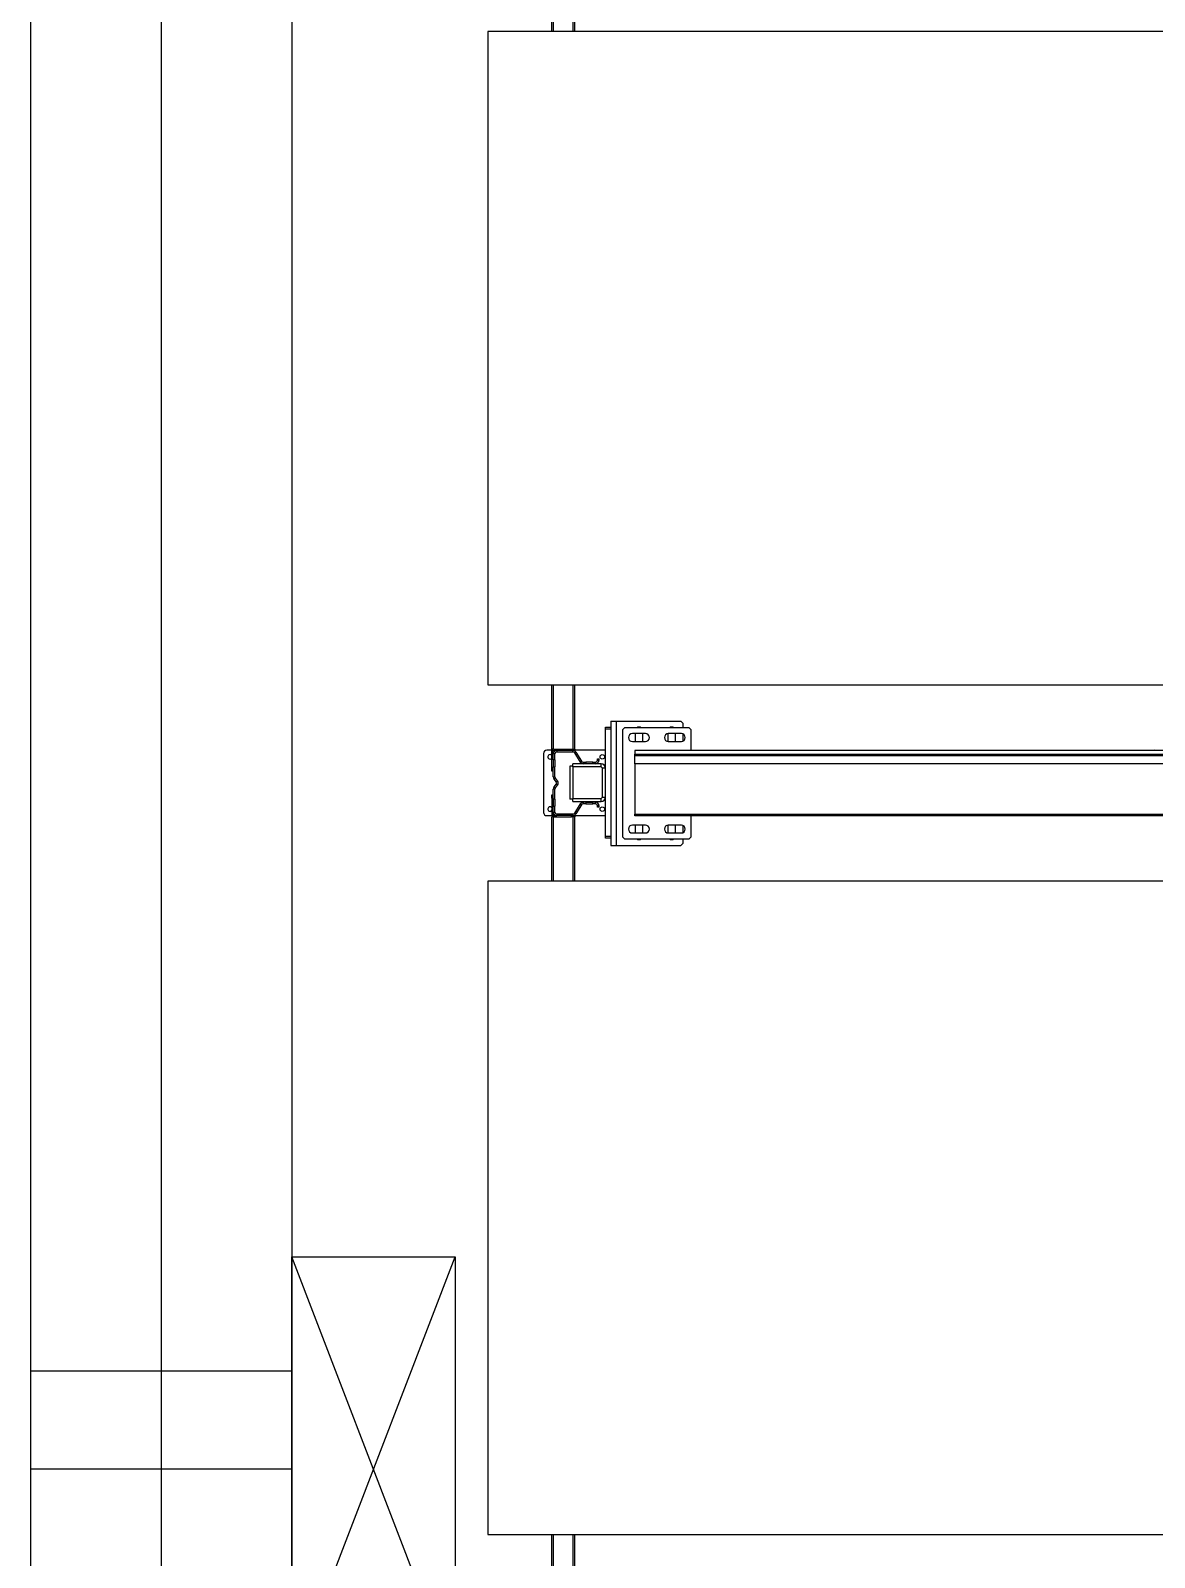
# Model space of a CAD drawing. Header units: millimetres. Extents: x 6622 to 532820, y 3370 to 359312.
# Drawn here: x 456750 to 458470, y 280905 to 283241 of the extents above; entities that cross this region are included whole.
import ezdxf

# ---------------------------------------------------------------- set-up
doc = ezdxf.new("R2010")
doc.units = ezdxf.units.MM

# ---------------------------------------------------------------- blocks, each defined once
blk = doc.blocks.new('A$C6F3A12F4')
at = {"color": 2, "linetype": 'Continuous', "lineweight": 25}
for p, q in [((32485.7, 3475), (32485.7, 225)), ((32491.1, 225), (32491.1, 3475)), ((32493.7, 3475), (32493.7, 225)), ((32505.7, 3475), (32505.7, 225)), ((32583.1, 225), (32583.1, 3475)), ((32585.7, 3475), (32585.7, 225)), ((32385.2, 0), (32385.2, 1077.9)), ((32685.2, 1077.9), (32685.2, 0)), ((31385.2, 1041), (31385.2, 0)), ((33685.2, 0), (33685.2, 1041)), ((32453.7, 311), (32450.7, 308)), ((32450.7, 308), (32450.7, 209)), ((32485.7, 311), (32453.7, 311)), ((32617.7, 311), (32585.7, 311)), ((32620.7, 308), (32617.7, 311)), ((32620.7, 209), (32620.7, 308)), ((32443.7, 298.1), (32440.7, 295.1)), ((32440.7, 196.1), (32440.7, 295.1)), ((32443.7, 298.1), (32450.7, 298.1)), ((32459.7, 296), (32459.7, 276)), ((32471.7, 287.1), (32459.7, 287.1)), ((32460.1, 298.1), (32471.3, 298.1)), ((32471.7, 276), (32471.7, 296)), ((32599.7, 296), (32599.7, 276)), ((32611.7, 287.1), (32599.7, 287.1)), ((32600.1, 298.1), (32611.3, 298.1)), ((32611.7, 276), (32611.7, 296)), ((32620.7, 298.1), (32627.7, 298.1)), ((32630.7, 295.1), (32627.7, 298.1)), ((32630.7, 196.1), (32630.7, 295.1)), ((32459.8, 275.1), (32471.6, 275.1)), ((32599.8, 275.1), (32611.6, 275.1)), ((32459.7, 241), (32459.7, 221)), ((32471.7, 237.1), (32459.7, 237.1)), ((32471.7, 221), (32471.7, 241)), ((32599.7, 241), (32599.7, 221)), ((32611.7, 237.1), (32599.7, 237.1)), ((32611.7, 221), (32611.7, 241)), ((32459.7, 225.1), (32471.7, 225.1)), ((32485.7, 225), (32491.1, 225)), ((32493.7, 225), (32491.1, 225)), ((32505.7, 225), (32493.7, 225)), ((32505.7, 225), (32583.1, 225)), ((32585.7, 225), (32583.1, 225)), ((32599.7, 225.1), (32611.7, 225.1)), ((32440.7, 188.1), (32440.7, 196.1)), ((32440.7, 196.1), (32630.7, 196.1)), ((32440.7, 188.1), (32630.7, 188.1)), ((32449.7, 180.1), (32449.7, 188.1)), ((32450.7, 209), (32453.7, 206)), ((32452.7, 188.1), (32452.7, 180.1)), ((32453.7, 206), (32617.7, 206)), ((32616.7, 180.1), (32616.7, 188.1)), ((32617.7, 206), (32620.7, 209)), ((32619.7, 188.1), (32619.7, 180.1)), ((32630.7, 188.1), (32630.7, 196.1)), ((32452.7, 180.1), (32449.7, 180.1)), ((32616.7, 180.1), (32452.7, 180.1)), ((32485.2, 180), (32485.2, 133)), ((32498.2, 167.5), (32498.2, 170)), ((32500.2, 170), (32498.2, 170)), ((32500.2, 167.5), (32498.2, 167.5)), ((32500.2, 167.5), (32500.2, 170)), ((32505.7, 164.5), (32503.2, 164.5)), ((32503.2, 160.5), (32503.2, 164.5)), ((32510.7, 173.1), (32505.7, 173.1)), ((32505.7, 173.1), (32505.7, 130.1)), ((32510.7, 173.1), (32510.7, 130.1)), ((32512.7, 180.1), (32512.7, 175.1)), ((32556.7, 175.1), (32512.7, 175.1)), ((32556.7, 175.1), (32556.7, 180.1)), ((32563.7, 173.1), (32558.7, 173.1)), ((32558.7, 130.1), (32558.7, 173.1)), ((32563.7, 130.1), (32563.7, 173.1)), ((32567.2, 164.5), (32564.7, 164.5)), ((32564.7, 164.5), (32564.7, 160.5)), ((32567.2, 164.5), (32567.2, 160.5)), ((32570.2, 170), (32570.2, 167.5)), ((32572.2, 170), (32570.2, 170)), ((32572.2, 167.5), (32570.2, 167.5)), ((32572.2, 170), (32572.2, 167.5)), ((32585.2, 133), (32585.2, 180)), ((32619.7, 180.1), (32616.7, 180.1)), ((32487.8, 134.6), (32501.8, 143.1)), ((32489.1, 132.5), (32503.1, 141)), ((32503.1, 141), (32501.8, 143.1)), ((32505.7, 160.5), (32503.2, 160.5)), ((32503.2, 160.5), (32503.2, 149.7)), ((32503.2, 145.7), (32503.2, 149.7)), ((32503.2, 149.7), (32505.7, 149.7)), ((32503.2, 145.7), (32505.7, 145.7)), ((32567.2, 160.5), (32564.7, 160.5)), ((32564.7, 149.7), (32564.7, 160.5)), ((32564.7, 149.7), (32564.7, 145.7)), ((32564.7, 149.7), (32567.2, 149.7)), ((32564.7, 145.7), (32567.2, 145.7)), ((32567.2, 149.7), (32567.2, 160.5)), ((32567.2, 149.7), (32567.2, 145.7)), ((32568.6, 143.1), (32567.3, 141)), ((32567.3, 141), (32581.3, 132.5)), ((32568.6, 143.1), (32582.6, 134.6)), ((31385.2, 133), (31285.2, 133)), ((31385.2, 130.5), (31285.2, 130.5)), ((32483.2, 133), (32385.2, 133)), ((32483.2, 130.5), (32385.2, 130.5)), ((32483.2, 133), (32485.2, 133)), ((32483.2, 128), (32483.2, 133)), ((32483.2, 101), (32483.2, 128)), ((32485.2, 128), (32483.2, 128)), ((32485.2, 133), (32485.2, 129.9)), ((32487.7, 129.9), (32485.2, 129.9)), ((32485.2, 105.5), (32485.2, 129.9)), ((32487.7, 105.5), (32487.7, 129.9)), ((32487.8, 134.6), (32489.1, 132.5)), ((32510.7, 130.1), (32505.7, 130.1)), ((32509.7, 130.1), (32559.7, 130.1)), ((32509.7, 130.1), (32509.7, 125.1)), ((32509.7, 125.1), (32559.7, 125.1)), ((32563.7, 130.1), (32558.7, 130.1)), ((32559.7, 130.1), (32559.7, 125.1)), ((32581.3, 132.5), (32582.6, 134.6)), ((32585.2, 129.9), (32582.7, 129.9)), ((32582.7, 129.9), (32582.7, 105.5)), ((32585.2, 133), (32587.2, 133)), ((32585.2, 129.9), (32585.2, 133)), ((32585.2, 129.9), (32585.2, 105.5)), ((32587.2, 128), (32585.2, 128)), ((32587.2, 133), (32587.2, 128)), ((32685.2, 133), (32587.2, 133)), ((32685.2, 130.5), (32587.2, 130.5)), ((32587.2, 101), (32587.2, 128)), ((33785.2, 133), (33685.2, 133)), ((33785.2, 130.5), (33685.2, 130.5)), ((31385.2, 100.5), (31285.2, 100.5)), ((31385.2, 98), (31285.2, 98)), ((32483.2, 100.5), (32385.2, 100.5)), ((32483.2, 98), (32385.2, 98)), ((32483.2, 101), (32485.2, 101)), ((32483.2, 101), (32483.2, 100.5)), ((32483.2, 100.5), (32483.2, 98)), ((32485.2, 101), (32485.2, 105.5)), ((32485.2, 105.5), (32487.7, 105.5)), ((32485.2, 98.2), (32485.2, 90)), ((32486.2, 100), (32486.2, 98)), ((32490.7, 100), (32486.2, 100)), ((32512.2, 98), (32486.2, 98)), ((32490.7, 102.5), (32490.7, 100)), ((32499.8, 102.5), (32490.7, 102.5)), ((32499.8, 100), (32490.7, 100)), ((32499.8, 102.5), (32510.6, 102.5)), ((32499.8, 102.5), (32499.8, 100)), ((32499.8, 100), (32510.6, 100)), ((32510.6, 100), (32510.6, 102.5)), ((32525.8, 102.5), (32510.6, 102.5)), ((32525.8, 100), (32510.6, 100)), ((32512.2, 98), (32512.2, 100)), ((32517.2, 98), (32512.2, 98)), ((32517.2, 100), (32517.2, 98)), ((32525.8, 100), (32525.8, 102.5)), ((32531.8, 106.5), (32527.6, 103.2)), ((32527.6, 103.2), (32529.2, 101.2)), ((32533.3, 104.5), (32529.2, 101.2)), ((32533.3, 104.5), (32531.8, 106.5)), ((32538.6, 106.5), (32537.1, 104.5)), ((32541.2, 101.2), (32537.1, 104.5)), ((32542.8, 103.2), (32538.6, 106.5)), ((32541.2, 101.2), (32542.8, 103.2)), ((32544.6, 102.5), (32544.6, 100)), ((32559.8, 102.5), (32544.6, 102.5)), ((32559.8, 100), (32544.6, 100)), ((32553.2, 98), (32553.2, 100)), ((32558.2, 98), (32553.2, 98)), ((32558.2, 100), (32558.2, 98)), ((32558.2, 98), (32584.2, 98)), ((32559.8, 102.5), (32570.6, 102.5)), ((32559.8, 102.5), (32559.8, 100)), ((32559.8, 100), (32570.6, 100)), ((32570.6, 100), (32570.6, 102.5)), ((32579.7, 102.5), (32570.6, 102.5)), ((32579.7, 100), (32570.6, 100)), ((32579.7, 100), (32579.7, 102.5)), ((32579.7, 100), (32584.2, 100)), ((32582.7, 105.5), (32585.2, 105.5)), ((32584.2, 98), (32584.2, 100)), ((32585.2, 101), (32585.2, 105.5)), ((32585.2, 101), (32587.2, 101)), ((32585.2, 90), (32585.2, 98.2)), ((32587.2, 101), (32587.2, 100.5)), ((32587.2, 100.5), (32587.2, 98)), ((32685.2, 100.5), (32587.2, 100.5)), ((32685.2, 98), (32587.2, 98)), ((33785.2, 100.5), (33685.2, 100.5)), ((33785.2, 98), (33685.2, 98)), ((32490.2, 85), (32580.2, 85)), ((31385.2, 0), (32385.2, 0)), ((32685.2, 0), (33685.2, 0))]:
    blk.add_line(p, q, dxfattribs=at)
for centre in [(32495.2, 175), (32575.2, 175)]:
    blk.add_circle(centre, 3.5, dxfattribs=at)
for centre, radius, start, end in [((32490.2, 1020), 5, 180, 205.8419), ((32455.7, 281.1), 6, 146.4427, 213.5573), ((32465.7, 296), 6, 0, 180), ((32605.7, 296), 6, 0, 180), ((32615.7, 281.1), 6, 326.4427, 33.5573), ((32465.7, 276), 6, 180, 0), ((32605.7, 276), 6, 180, 0), ((32455.7, 231.1), 6, 146.4427, 213.5573), ((32465.7, 241), 6, 0, 180), ((32605.7, 241), 6, 0, 180), ((32615.7, 231.1), 6, 326.4427, 33.5573), ((32465.7, 221), 6, 180, 0), ((32605.7, 221), 6, 180, 0), ((32500.2, 164.5), 5.5, 0, 90), ((32500.2, 164.5), 3, 0, 90), ((32512.7, 173.1), 7, 90, 180), ((32512.7, 173.1), 2, 90, 180), ((32556.7, 173.1), 7, 0, 90), ((32556.7, 173.1), 2, 0, 90), ((32570.2, 164.5), 5.5, 90, 180), ((32570.2, 164.5), 3, 90, 180), ((32500.2, 145.7), 3, 301.4296, 0), ((32500.2, 145.7), 5.5, 301.4296, 0), ((32570.2, 145.7), 5.5, 180, 238.5704), ((32570.2, 145.7), 3, 180, 238.5704), ((32490.7, 129.9), 5.5, 121.4296, 180), ((32490.7, 129.9), 3, 121.4296, 180), ((32579.7, 129.9), 3, 0, 58.5704), ((32579.7, 129.9), 5.5, 0, 58.5704), ((32486.2, 101), 3, 180, 270), ((32490.7, 105.5), 5.5, 180, 270), ((32486.2, 101), 1, 180, 270), ((32490.7, 105.5), 3, 180, 270), ((32495.2, 95), 3.5, 121.0027, 0), ((32495.2, 95), 3.5, 0, 58.9973), ((32525.8, 105.5), 3, 270, 308.6598), ((32525.8, 105.5), 5.5, 270, 308.6598), ((32535.2, 102.2), 5.5, 51.3402, 128.6598), ((32535.2, 102.2), 3, 51.3402, 128.6598), ((32544.6, 105.5), 5.5, 231.3402, 270), ((32544.6, 105.5), 3, 231.3402, 270), ((32575.2, 95), 3.5, 121.0027, 0), ((32575.2, 95), 3.5, 0, 58.9973), ((32579.7, 105.5), 5.5, 270, 0), ((32579.7, 105.5), 3, 270, 0), ((32584.2, 101), 1, 270, 0), ((32584.2, 101), 3, 270, 0), ((32490.2, 90), 5, 180, 270), ((32580.2, 90), 5, 270, 0)]:
    blk.add_arc(centre, radius, start, end, dxfattribs=at)

msp = doc.modelspace()

# ---------------------------------------------------------------- linework, layer by layer
at = {"color": 4}
for p, q in [((456750, 329040), (456750, 259040)), ((456950, 329040), (456950, 259040)), ((457150, 329040), (457150, 259040)), ((457150, 281190), (456750, 281190)), ((457150, 281040), (456750, 281040))]:
    msp.add_line(p, q, dxfattribs=at)
at = {"color": 0}
for p, q in [((457400, 280715), (457150, 281365)), ((457150, 280715), (457400, 281365))]:
    msp.add_line(p, q, dxfattribs=at)
msp.add_lwpolyline([(457150, 281365), (457400, 281365), (457400, 280715), (457150, 280715)], close=True, dxfattribs=at)

# ---------------------------------------------------------------- block references
at = {"color": 0, "rotation": 270}
msp.add_blockref('A$C6F3A12F4', (457450, 314625.198), dxfattribs=at)

doc.saveas('drawing.dxf')
